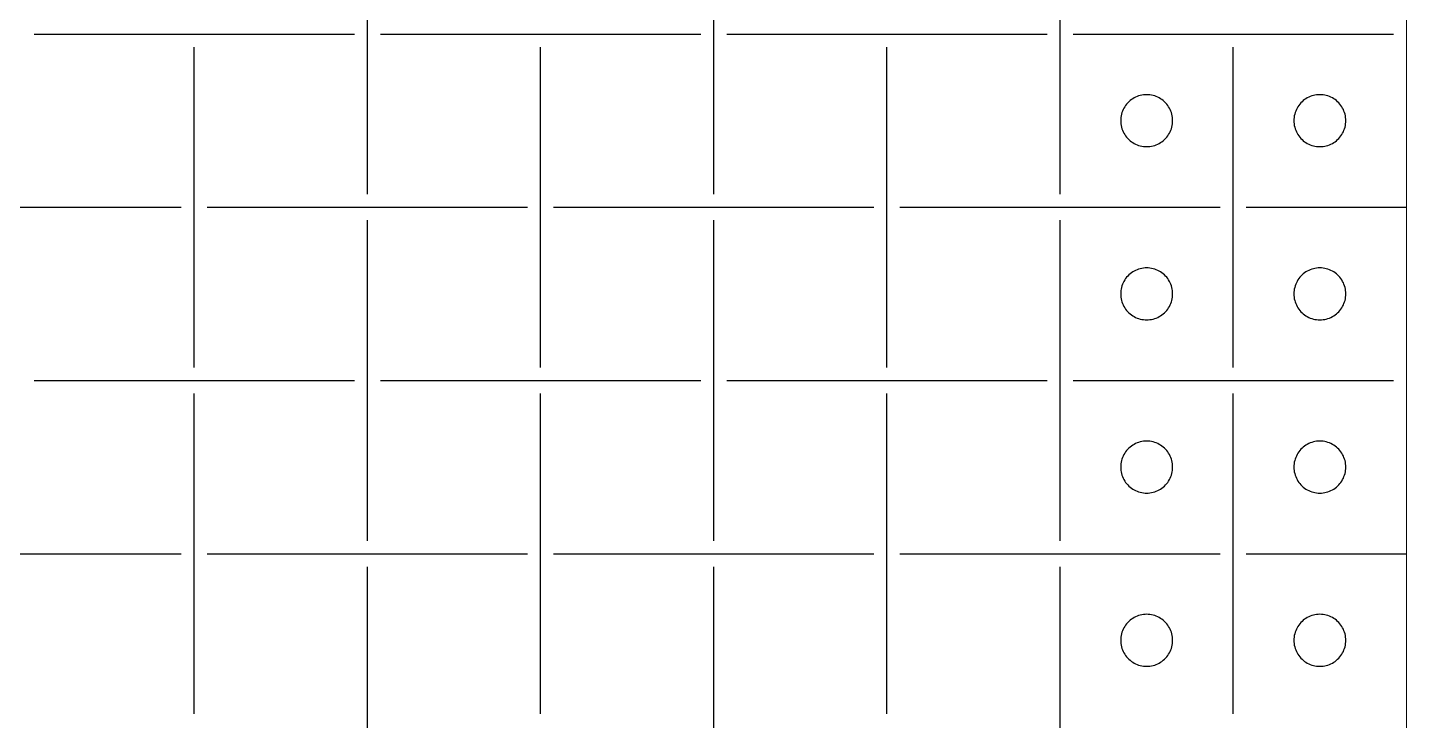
# Model space of a CAD drawing. Header units: metres. Extents: x 0 to 300, y -20 to 320.
# Drawn here: x 220.4 to 300, y 100.4 to 140.4 of the extents above; entities that cross this region are included whole.
import ezdxf

# ---------------------------------------------------------------- set-up
doc = ezdxf.new("R2010")
doc.units = ezdxf.units.M

msp = doc.modelspace()

# ---------------------------------------------------------------- linework, layer by layer
at = {"lineweight": 0}
msp.add_line((300, -20), (300, 320), dxfattribs=at)
for p, q in [((240, 130.75), (240, 149.25)), ((260, 130.75), (260, 149.25)), ((280, 130.75), (280, 149.25)), ((220.75, 140), (239.25, 140)), ((240.75, 140), (259.25, 140)), ((260.75, 140), (279.25, 140)), ((280.75, 140), (299.25, 140)), ((230, 120.75), (230, 139.25)), ((250, 120.75), (250, 139.25)), ((270, 120.75), (270, 139.25)), ((290, 120.75), (290, 139.25)), ((284.118, 136.214), (284.044, 136.156)), ((284.196, 136.266), (284.118, 136.214)), ((284.277, 136.314), (284.196, 136.266)), ((284.361, 136.357), (284.277, 136.314)), ((284.448, 136.395), (284.361, 136.357)), ((284.536, 136.427), (284.448, 136.395)), ((284.627, 136.453), (284.536, 136.427)), ((284.719, 136.473), (284.627, 136.453)), ((284.812, 136.488), (284.719, 136.473)), ((284.906, 136.497), (284.812, 136.488)), ((285, 136.5), (284.906, 136.497)), ((285.094, 136.497), (285, 136.5)), ((285.188, 136.488), (285.094, 136.497)), ((285.281, 136.473), (285.188, 136.488)), ((285.373, 136.453), (285.281, 136.473)), ((285.464, 136.427), (285.373, 136.453)), ((285.552, 136.395), (285.464, 136.427)), ((285.639, 136.357), (285.552, 136.395)), ((285.723, 136.314), (285.639, 136.357)), ((285.804, 136.266), (285.723, 136.314)), ((285.882, 136.214), (285.804, 136.266)), ((285.956, 136.156), (285.882, 136.214)), ((294.118, 136.214), (294.044, 136.156)), ((294.196, 136.266), (294.118, 136.214)), ((294.277, 136.314), (294.196, 136.266)), ((294.361, 136.357), (294.277, 136.314)), ((294.448, 136.395), (294.361, 136.357)), ((294.536, 136.427), (294.448, 136.395)), ((294.627, 136.453), (294.536, 136.427)), ((294.719, 136.473), (294.627, 136.453)), ((294.812, 136.488), (294.719, 136.473)), ((294.906, 136.497), (294.812, 136.488)), ((295, 136.5), (294.906, 136.497)), ((295.094, 136.497), (295, 136.5)), ((295.188, 136.488), (295.094, 136.497)), ((295.281, 136.473), (295.188, 136.488)), ((295.373, 136.453), (295.281, 136.473)), ((295.464, 136.427), (295.373, 136.453)), ((295.552, 136.395), (295.464, 136.427)), ((295.639, 136.357), (295.552, 136.395)), ((295.723, 136.314), (295.639, 136.357)), ((295.804, 136.266), (295.723, 136.314)), ((295.882, 136.214), (295.804, 136.266)), ((295.956, 136.156), (295.882, 136.214)), ((283.547, 135.373), (283.527, 135.281)), ((283.573, 135.464), (283.547, 135.373)), ((283.605, 135.552), (283.573, 135.464)), ((283.643, 135.639), (283.605, 135.552)), ((283.686, 135.723), (283.643, 135.639)), ((283.734, 135.804), (283.686, 135.723)), ((283.786, 135.882), (283.734, 135.804)), ((283.844, 135.956), (283.786, 135.882)), ((283.907, 136.027), (283.844, 135.956)), ((283.973, 136.093), (283.907, 136.027)), ((284.044, 136.156), (283.973, 136.093)), ((286.027, 136.093), (285.956, 136.156)), ((286.093, 136.027), (286.027, 136.093)), ((286.156, 135.956), (286.093, 136.027)), ((286.214, 135.882), (286.156, 135.956)), ((286.266, 135.804), (286.214, 135.882)), ((286.314, 135.723), (286.266, 135.804)), ((286.357, 135.639), (286.314, 135.723)), ((286.395, 135.552), (286.357, 135.639)), ((286.427, 135.464), (286.395, 135.552)), ((286.453, 135.373), (286.427, 135.464)), ((286.473, 135.281), (286.453, 135.373)), ((293.547, 135.373), (293.527, 135.281)), ((293.573, 135.464), (293.547, 135.373)), ((293.605, 135.552), (293.573, 135.464)), ((293.643, 135.639), (293.605, 135.552)), ((293.686, 135.723), (293.643, 135.639)), ((293.734, 135.804), (293.686, 135.723)), ((293.786, 135.882), (293.734, 135.804)), ((293.844, 135.956), (293.786, 135.882)), ((293.907, 136.027), (293.844, 135.956)), ((293.973, 136.093), (293.907, 136.027)), ((294.044, 136.156), (293.973, 136.093)), ((296.027, 136.093), (295.956, 136.156)), ((296.093, 136.027), (296.027, 136.093)), ((296.156, 135.956), (296.093, 136.027)), ((296.214, 135.882), (296.156, 135.956)), ((296.266, 135.804), (296.214, 135.882)), ((296.314, 135.723), (296.266, 135.804)), ((296.357, 135.639), (296.314, 135.723)), ((296.395, 135.552), (296.357, 135.639)), ((296.427, 135.464), (296.395, 135.552)), ((296.453, 135.373), (296.427, 135.464)), ((296.473, 135.281), (296.453, 135.373)), ((283.503, 135.094), (283.5, 135)), ((283.5, 135), (283.503, 134.906)), ((283.512, 135.188), (283.503, 135.094)), ((283.503, 134.906), (283.512, 134.812)), ((283.527, 135.281), (283.512, 135.188)), ((283.512, 134.812), (283.527, 134.719)), ((283.527, 134.719), (283.547, 134.627)), ((283.547, 134.627), (283.573, 134.536)), ((286.427, 134.536), (286.453, 134.627)), ((286.453, 134.627), (286.473, 134.719)), ((286.488, 135.188), (286.473, 135.281)), ((286.473, 134.719), (286.488, 134.812)), ((286.497, 135.094), (286.488, 135.188)), ((286.488, 134.812), (286.497, 134.906)), ((286.5, 135), (286.497, 135.094)), ((286.497, 134.906), (286.5, 135)), ((293.503, 135.094), (293.5, 135)), ((293.5, 135), (293.503, 134.906)), ((293.512, 135.188), (293.503, 135.094)), ((293.503, 134.906), (293.512, 134.812)), ((293.527, 135.281), (293.512, 135.188)), ((293.512, 134.812), (293.527, 134.719)), ((293.527, 134.719), (293.547, 134.627)), ((293.547, 134.627), (293.573, 134.536)), ((296.427, 134.536), (296.453, 134.627)), ((296.453, 134.627), (296.473, 134.719)), ((296.488, 135.188), (296.473, 135.281)), ((296.473, 134.719), (296.488, 134.812)), ((296.497, 135.094), (296.488, 135.188)), ((296.488, 134.812), (296.497, 134.906)), ((296.5, 135), (296.497, 135.094)), ((296.497, 134.906), (296.5, 135)), ((283.573, 134.536), (283.605, 134.448)), ((283.605, 134.448), (283.643, 134.361)), ((283.643, 134.361), (283.686, 134.277)), ((283.686, 134.277), (283.734, 134.196)), ((283.734, 134.196), (283.786, 134.118)), ((283.786, 134.118), (283.844, 134.044)), ((283.844, 134.044), (283.907, 133.973)), ((283.907, 133.973), (283.973, 133.907)), ((283.973, 133.907), (284.044, 133.844)), ((284.044, 133.844), (284.118, 133.786)), ((284.118, 133.786), (284.196, 133.734)), ((285.804, 133.734), (285.882, 133.786)), ((285.882, 133.786), (285.956, 133.844)), ((285.956, 133.844), (286.027, 133.907)), ((286.027, 133.907), (286.093, 133.973)), ((286.093, 133.973), (286.156, 134.044)), ((286.156, 134.044), (286.214, 134.118)), ((286.214, 134.118), (286.266, 134.196)), ((286.266, 134.196), (286.314, 134.277)), ((286.314, 134.277), (286.357, 134.361)), ((286.357, 134.361), (286.395, 134.448)), ((286.395, 134.448), (286.427, 134.536)), ((293.573, 134.536), (293.605, 134.448)), ((293.605, 134.448), (293.643, 134.361)), ((293.643, 134.361), (293.686, 134.277)), ((293.686, 134.277), (293.734, 134.196)), ((293.734, 134.196), (293.786, 134.118)), ((293.786, 134.118), (293.844, 134.044)), ((293.844, 134.044), (293.907, 133.973)), ((293.907, 133.973), (293.973, 133.907)), ((293.973, 133.907), (294.044, 133.844)), ((294.044, 133.844), (294.118, 133.786)), ((294.118, 133.786), (294.196, 133.734)), ((295.804, 133.734), (295.882, 133.786)), ((295.882, 133.786), (295.956, 133.844)), ((295.956, 133.844), (296.027, 133.907)), ((296.027, 133.907), (296.093, 133.973)), ((296.093, 133.973), (296.156, 134.044)), ((296.156, 134.044), (296.214, 134.118)), ((296.214, 134.118), (296.266, 134.196)), ((296.266, 134.196), (296.314, 134.277)), ((296.314, 134.277), (296.357, 134.361)), ((296.357, 134.361), (296.395, 134.448)), ((296.395, 134.448), (296.427, 134.536)), ((284.196, 133.734), (284.277, 133.686)), ((284.277, 133.686), (284.361, 133.643)), ((284.361, 133.643), (284.448, 133.605)), ((284.448, 133.605), (284.536, 133.573)), ((284.536, 133.573), (284.627, 133.547)), ((284.627, 133.547), (284.719, 133.527)), ((284.719, 133.527), (284.812, 133.512)), ((284.812, 133.512), (284.906, 133.503)), ((284.906, 133.503), (285, 133.5)), ((285, 133.5), (285.094, 133.503)), ((285.094, 133.503), (285.188, 133.512)), ((285.188, 133.512), (285.281, 133.527)), ((285.281, 133.527), (285.373, 133.547)), ((285.373, 133.547), (285.464, 133.573)), ((285.464, 133.573), (285.552, 133.605)), ((285.552, 133.605), (285.639, 133.643)), ((285.639, 133.643), (285.723, 133.686)), ((285.723, 133.686), (285.804, 133.734)), ((294.196, 133.734), (294.277, 133.686)), ((294.277, 133.686), (294.361, 133.643)), ((294.361, 133.643), (294.448, 133.605)), ((294.448, 133.605), (294.536, 133.573)), ((294.536, 133.573), (294.627, 133.547)), ((294.627, 133.547), (294.719, 133.527)), ((294.719, 133.527), (294.812, 133.512)), ((294.812, 133.512), (294.906, 133.503)), ((294.906, 133.503), (295, 133.5)), ((295, 133.5), (295.094, 133.503)), ((295.094, 133.503), (295.188, 133.512)), ((295.188, 133.512), (295.281, 133.527)), ((295.281, 133.527), (295.373, 133.547)), ((295.373, 133.547), (295.464, 133.573)), ((295.464, 133.573), (295.552, 133.605)), ((295.552, 133.605), (295.639, 133.643)), ((295.639, 133.643), (295.723, 133.686)), ((295.723, 133.686), (295.804, 133.734)), ((210.75, 130), (229.25, 130)), ((230.75, 130), (249.25, 130)), ((250.75, 130), (269.25, 130)), ((270.75, 130), (289.25, 130)), ((290.75, 130), (300, 130)), ((240, 110.75), (240, 129.25)), ((260, 110.75), (260, 129.25)), ((280, 110.75), (280, 129.25)), ((283.786, 125.882), (283.734, 125.804)), ((283.844, 125.956), (283.786, 125.882)), ((283.907, 126.027), (283.844, 125.956)), ((283.973, 126.093), (283.907, 126.027)), ((284.044, 126.156), (283.973, 126.093)), ((284.118, 126.214), (284.044, 126.156)), ((284.196, 126.266), (284.118, 126.214)), ((284.277, 126.314), (284.196, 126.266)), ((284.361, 126.357), (284.277, 126.314)), ((284.448, 126.395), (284.361, 126.357)), ((284.536, 126.427), (284.448, 126.395)), ((284.627, 126.453), (284.536, 126.427)), ((284.719, 126.473), (284.627, 126.453)), ((284.812, 126.488), (284.719, 126.473)), ((284.906, 126.497), (284.812, 126.488)), ((285, 126.5), (284.906, 126.497)), ((285.094, 126.497), (285, 126.5)), ((285.188, 126.488), (285.094, 126.497)), ((285.281, 126.473), (285.188, 126.488)), ((285.373, 126.453), (285.281, 126.473)), ((285.464, 126.427), (285.373, 126.453)), ((285.552, 126.395), (285.464, 126.427)), ((285.639, 126.357), (285.552, 126.395)), ((285.723, 126.314), (285.639, 126.357)), ((285.804, 126.266), (285.723, 126.314)), ((285.882, 126.214), (285.804, 126.266)), ((285.956, 126.156), (285.882, 126.214)), ((286.027, 126.093), (285.956, 126.156)), ((286.093, 126.027), (286.027, 126.093)), ((286.156, 125.956), (286.093, 126.027)), ((286.214, 125.882), (286.156, 125.956)), ((286.266, 125.804), (286.214, 125.882)), ((293.786, 125.882), (293.734, 125.804)), ((293.844, 125.956), (293.786, 125.882)), ((293.907, 126.027), (293.844, 125.956)), ((293.973, 126.093), (293.907, 126.027)), ((294.044, 126.156), (293.973, 126.093)), ((294.118, 126.214), (294.044, 126.156)), ((294.196, 126.266), (294.118, 126.214)), ((294.277, 126.314), (294.196, 126.266)), ((294.361, 126.357), (294.277, 126.314)), ((294.448, 126.395), (294.361, 126.357)), ((294.536, 126.427), (294.448, 126.395)), ((294.627, 126.453), (294.536, 126.427)), ((294.719, 126.473), (294.627, 126.453)), ((294.812, 126.488), (294.719, 126.473)), ((294.906, 126.497), (294.812, 126.488)), ((295, 126.5), (294.906, 126.497)), ((295.094, 126.497), (295, 126.5)), ((295.188, 126.488), (295.094, 126.497)), ((295.281, 126.473), (295.188, 126.488)), ((295.373, 126.453), (295.281, 126.473)), ((295.464, 126.427), (295.373, 126.453)), ((295.552, 126.395), (295.464, 126.427)), ((295.639, 126.357), (295.552, 126.395)), ((295.723, 126.314), (295.639, 126.357)), ((295.804, 126.266), (295.723, 126.314)), ((295.882, 126.214), (295.804, 126.266)), ((295.956, 126.156), (295.882, 126.214)), ((296.027, 126.093), (295.956, 126.156)), ((296.093, 126.027), (296.027, 126.093)), ((296.156, 125.956), (296.093, 126.027)), ((296.214, 125.882), (296.156, 125.956)), ((296.266, 125.804), (296.214, 125.882)), ((283.503, 125.094), (283.5, 125)), ((283.512, 125.188), (283.503, 125.094)), ((283.527, 125.281), (283.512, 125.188)), ((283.547, 125.373), (283.527, 125.281)), ((283.573, 125.464), (283.547, 125.373)), ((283.605, 125.552), (283.573, 125.464)), ((283.643, 125.639), (283.605, 125.552)), ((283.686, 125.723), (283.643, 125.639)), ((283.734, 125.804), (283.686, 125.723)), ((286.314, 125.723), (286.266, 125.804)), ((286.357, 125.639), (286.314, 125.723)), ((286.395, 125.552), (286.357, 125.639)), ((286.427, 125.464), (286.395, 125.552)), ((286.453, 125.373), (286.427, 125.464)), ((286.473, 125.281), (286.453, 125.373)), ((286.488, 125.188), (286.473, 125.281)), ((286.497, 125.094), (286.488, 125.188)), ((286.5, 125), (286.497, 125.094)), ((293.503, 125.094), (293.5, 125)), ((293.512, 125.188), (293.503, 125.094)), ((293.527, 125.281), (293.512, 125.188)), ((293.547, 125.373), (293.527, 125.281)), ((293.573, 125.464), (293.547, 125.373)), ((293.605, 125.552), (293.573, 125.464)), ((293.643, 125.639), (293.605, 125.552)), ((293.686, 125.723), (293.643, 125.639)), ((293.734, 125.804), (293.686, 125.723)), ((296.314, 125.723), (296.266, 125.804)), ((296.357, 125.639), (296.314, 125.723)), ((296.395, 125.552), (296.357, 125.639)), ((296.427, 125.464), (296.395, 125.552)), ((296.453, 125.373), (296.427, 125.464)), ((296.473, 125.281), (296.453, 125.373)), ((296.488, 125.188), (296.473, 125.281)), ((296.497, 125.094), (296.488, 125.188)), ((296.5, 125), (296.497, 125.094)), ((283.5, 125), (283.503, 124.906)), ((283.503, 124.906), (283.512, 124.812)), ((283.512, 124.812), (283.527, 124.719)), ((283.527, 124.719), (283.547, 124.627)), ((283.547, 124.627), (283.573, 124.536)), ((283.573, 124.536), (283.605, 124.448)), ((283.605, 124.448), (283.643, 124.361)), ((283.643, 124.361), (283.686, 124.277)), ((283.686, 124.277), (283.734, 124.196)), ((286.266, 124.196), (286.314, 124.277)), ((286.314, 124.277), (286.357, 124.361)), ((286.357, 124.361), (286.395, 124.448)), ((286.395, 124.448), (286.427, 124.536)), ((286.427, 124.536), (286.453, 124.627)), ((286.453, 124.627), (286.473, 124.719)), ((286.473, 124.719), (286.488, 124.812)), ((286.488, 124.812), (286.497, 124.906)), ((286.497, 124.906), (286.5, 125)), ((293.5, 125), (293.503, 124.906)), ((293.503, 124.906), (293.512, 124.812)), ((293.512, 124.812), (293.527, 124.719)), ((293.527, 124.719), (293.547, 124.627)), ((293.547, 124.627), (293.573, 124.536)), ((293.573, 124.536), (293.605, 124.448)), ((293.605, 124.448), (293.643, 124.361)), ((293.643, 124.361), (293.686, 124.277)), ((293.686, 124.277), (293.734, 124.196)), ((296.266, 124.196), (296.314, 124.277)), ((296.314, 124.277), (296.357, 124.361)), ((296.357, 124.361), (296.395, 124.448)), ((296.395, 124.448), (296.427, 124.536)), ((296.427, 124.536), (296.453, 124.627)), ((296.453, 124.627), (296.473, 124.719)), ((296.473, 124.719), (296.488, 124.812)), ((296.488, 124.812), (296.497, 124.906)), ((296.497, 124.906), (296.5, 125)), ((283.734, 124.196), (283.786, 124.118)), ((283.786, 124.118), (283.844, 124.044)), ((283.844, 124.044), (283.907, 123.973)), ((283.907, 123.973), (283.973, 123.907)), ((283.973, 123.907), (284.044, 123.844)), ((284.044, 123.844), (284.118, 123.786)), ((284.118, 123.786), (284.196, 123.734)), ((284.196, 123.734), (284.277, 123.686)), ((284.277, 123.686), (284.361, 123.643)), ((284.361, 123.643), (284.448, 123.605)), ((284.448, 123.605), (284.536, 123.573)), ((284.536, 123.573), (284.627, 123.547)), ((284.627, 123.547), (284.719, 123.527)), ((284.719, 123.527), (284.812, 123.512)), ((284.812, 123.512), (284.906, 123.503)), ((284.906, 123.503), (285, 123.5)), ((285, 123.5), (285.094, 123.503)), ((285.094, 123.503), (285.188, 123.512)), ((285.188, 123.512), (285.281, 123.527)), ((285.281, 123.527), (285.373, 123.547)), ((285.373, 123.547), (285.464, 123.573)), ((285.464, 123.573), (285.552, 123.605)), ((285.552, 123.605), (285.639, 123.643)), ((285.639, 123.643), (285.723, 123.686)), ((285.723, 123.686), (285.804, 123.734)), ((285.804, 123.734), (285.882, 123.786)), ((285.882, 123.786), (285.956, 123.844)), ((285.956, 123.844), (286.027, 123.907)), ((286.027, 123.907), (286.093, 123.973)), ((286.093, 123.973), (286.156, 124.044)), ((286.156, 124.044), (286.214, 124.118)), ((286.214, 124.118), (286.266, 124.196)), ((293.734, 124.196), (293.786, 124.118)), ((293.786, 124.118), (293.844, 124.044)), ((293.844, 124.044), (293.907, 123.973)), ((293.907, 123.973), (293.973, 123.907)), ((293.973, 123.907), (294.044, 123.844)), ((294.044, 123.844), (294.118, 123.786)), ((294.118, 123.786), (294.196, 123.734)), ((294.196, 123.734), (294.277, 123.686)), ((294.277, 123.686), (294.361, 123.643)), ((294.361, 123.643), (294.448, 123.605)), ((294.448, 123.605), (294.536, 123.573)), ((294.536, 123.573), (294.627, 123.547)), ((294.627, 123.547), (294.719, 123.527)), ((294.719, 123.527), (294.812, 123.512)), ((294.812, 123.512), (294.906, 123.503)), ((294.906, 123.503), (295, 123.5)), ((295, 123.5), (295.094, 123.503)), ((295.094, 123.503), (295.188, 123.512)), ((295.188, 123.512), (295.281, 123.527)), ((295.281, 123.527), (295.373, 123.547)), ((295.373, 123.547), (295.464, 123.573)), ((295.464, 123.573), (295.552, 123.605)), ((295.552, 123.605), (295.639, 123.643)), ((295.639, 123.643), (295.723, 123.686)), ((295.723, 123.686), (295.804, 123.734)), ((295.804, 123.734), (295.882, 123.786)), ((295.882, 123.786), (295.956, 123.844)), ((295.956, 123.844), (296.027, 123.907)), ((296.027, 123.907), (296.093, 123.973)), ((296.093, 123.973), (296.156, 124.044)), ((296.156, 124.044), (296.214, 124.118)), ((296.214, 124.118), (296.266, 124.196)), ((220.75, 120), (239.25, 120)), ((240.75, 120), (259.25, 120)), ((260.75, 120), (279.25, 120)), ((280.75, 120), (299.25, 120)), ((230, 100.75), (230, 119.25)), ((250, 100.75), (250, 119.25)), ((270, 100.75), (270, 119.25)), ((290, 100.75), (290, 119.25)), ((284.196, 116.266), (284.118, 116.214)), ((284.277, 116.314), (284.196, 116.266)), ((284.361, 116.357), (284.277, 116.314)), ((284.448, 116.395), (284.361, 116.357)), ((284.536, 116.427), (284.448, 116.395)), ((284.627, 116.453), (284.536, 116.427)), ((284.719, 116.473), (284.627, 116.453)), ((284.812, 116.488), (284.719, 116.473)), ((284.906, 116.497), (284.812, 116.488)), ((285, 116.5), (284.906, 116.497)), ((285.094, 116.497), (285, 116.5)), ((285.188, 116.488), (285.094, 116.497)), ((285.281, 116.473), (285.188, 116.488)), ((285.373, 116.453), (285.281, 116.473)), ((285.464, 116.427), (285.373, 116.453)), ((285.552, 116.395), (285.464, 116.427)), ((285.639, 116.357), (285.552, 116.395)), ((285.723, 116.314), (285.639, 116.357)), ((285.804, 116.266), (285.723, 116.314)), ((285.882, 116.214), (285.804, 116.266)), ((294.196, 116.266), (294.118, 116.214)), ((294.277, 116.314), (294.196, 116.266)), ((294.361, 116.357), (294.277, 116.314)), ((294.448, 116.395), (294.361, 116.357)), ((294.536, 116.427), (294.448, 116.395)), ((294.627, 116.453), (294.536, 116.427)), ((294.719, 116.473), (294.627, 116.453)), ((294.812, 116.488), (294.719, 116.473)), ((294.906, 116.497), (294.812, 116.488)), ((295, 116.5), (294.906, 116.497)), ((295.094, 116.497), (295, 116.5)), ((295.188, 116.488), (295.094, 116.497)), ((295.281, 116.473), (295.188, 116.488)), ((295.373, 116.453), (295.281, 116.473)), ((295.464, 116.427), (295.373, 116.453)), ((295.552, 116.395), (295.464, 116.427)), ((295.639, 116.357), (295.552, 116.395)), ((295.723, 116.314), (295.639, 116.357)), ((295.804, 116.266), (295.723, 116.314)), ((295.882, 116.214), (295.804, 116.266)), ((283.573, 115.464), (283.547, 115.373)), ((283.605, 115.552), (283.573, 115.464)), ((283.643, 115.639), (283.605, 115.552)), ((283.686, 115.723), (283.643, 115.639)), ((283.734, 115.804), (283.686, 115.723)), ((283.786, 115.882), (283.734, 115.804)), ((283.844, 115.956), (283.786, 115.882)), ((283.907, 116.027), (283.844, 115.956)), ((283.973, 116.093), (283.907, 116.027)), ((284.044, 116.156), (283.973, 116.093)), ((284.118, 116.214), (284.044, 116.156)), ((285.956, 116.156), (285.882, 116.214)), ((286.027, 116.093), (285.956, 116.156)), ((286.093, 116.027), (286.027, 116.093)), ((286.156, 115.956), (286.093, 116.027)), ((286.214, 115.882), (286.156, 115.956)), ((286.266, 115.804), (286.214, 115.882)), ((286.314, 115.723), (286.266, 115.804)), ((286.357, 115.639), (286.314, 115.723)), ((286.395, 115.552), (286.357, 115.639)), ((286.427, 115.464), (286.395, 115.552)), ((286.453, 115.373), (286.427, 115.464)), ((293.573, 115.464), (293.547, 115.373)), ((293.605, 115.552), (293.573, 115.464)), ((293.643, 115.639), (293.605, 115.552)), ((293.686, 115.723), (293.643, 115.639)), ((293.734, 115.804), (293.686, 115.723)), ((293.786, 115.882), (293.734, 115.804)), ((293.844, 115.956), (293.786, 115.882)), ((293.907, 116.027), (293.844, 115.956)), ((293.973, 116.093), (293.907, 116.027)), ((294.044, 116.156), (293.973, 116.093)), ((294.118, 116.214), (294.044, 116.156)), ((295.956, 116.156), (295.882, 116.214)), ((296.027, 116.093), (295.956, 116.156)), ((296.093, 116.027), (296.027, 116.093)), ((296.156, 115.956), (296.093, 116.027)), ((296.214, 115.882), (296.156, 115.956)), ((296.266, 115.804), (296.214, 115.882)), ((296.314, 115.723), (296.266, 115.804)), ((296.357, 115.639), (296.314, 115.723)), ((296.395, 115.552), (296.357, 115.639)), ((296.427, 115.464), (296.395, 115.552)), ((296.453, 115.373), (296.427, 115.464)), ((283.503, 115.094), (283.5, 115)), ((283.5, 115), (283.503, 114.906)), ((283.512, 115.188), (283.503, 115.094)), ((283.503, 114.906), (283.512, 114.812)), ((283.527, 115.281), (283.512, 115.188)), ((283.512, 114.812), (283.527, 114.719)), ((283.547, 115.373), (283.527, 115.281)), ((283.527, 114.719), (283.547, 114.627)), ((286.473, 115.281), (286.453, 115.373)), ((286.453, 114.627), (286.473, 114.719)), ((286.488, 115.188), (286.473, 115.281)), ((286.473, 114.719), (286.488, 114.812)), ((286.497, 115.094), (286.488, 115.188)), ((286.488, 114.812), (286.497, 114.906)), ((286.5, 115), (286.497, 115.094)), ((286.497, 114.906), (286.5, 115)), ((293.503, 115.094), (293.5, 115)), ((293.5, 115), (293.503, 114.906)), ((293.512, 115.188), (293.503, 115.094)), ((293.503, 114.906), (293.512, 114.812)), ((293.527, 115.281), (293.512, 115.188)), ((293.512, 114.812), (293.527, 114.719)), ((293.547, 115.373), (293.527, 115.281)), ((293.527, 114.719), (293.547, 114.627)), ((296.473, 115.281), (296.453, 115.373)), ((296.453, 114.627), (296.473, 114.719)), ((296.488, 115.188), (296.473, 115.281)), ((296.473, 114.719), (296.488, 114.812)), ((296.497, 115.094), (296.488, 115.188)), ((296.488, 114.812), (296.497, 114.906)), ((296.5, 115), (296.497, 115.094)), ((296.497, 114.906), (296.5, 115)), ((283.547, 114.627), (283.573, 114.536)), ((283.573, 114.536), (283.605, 114.448)), ((283.605, 114.448), (283.643, 114.361)), ((283.643, 114.361), (283.686, 114.277)), ((283.686, 114.277), (283.734, 114.196)), ((283.734, 114.196), (283.786, 114.118)), ((283.786, 114.118), (283.844, 114.044)), ((283.844, 114.044), (283.907, 113.973)), ((283.907, 113.973), (283.973, 113.907)), ((283.973, 113.907), (284.044, 113.844)), ((285.956, 113.844), (286.027, 113.907)), ((286.027, 113.907), (286.093, 113.973)), ((286.093, 113.973), (286.156, 114.044)), ((286.156, 114.044), (286.214, 114.118)), ((286.214, 114.118), (286.266, 114.196)), ((286.266, 114.196), (286.314, 114.277)), ((286.314, 114.277), (286.357, 114.361)), ((286.357, 114.361), (286.395, 114.448)), ((286.395, 114.448), (286.427, 114.536)), ((286.427, 114.536), (286.453, 114.627)), ((293.547, 114.627), (293.573, 114.536)), ((293.573, 114.536), (293.605, 114.448)), ((293.605, 114.448), (293.643, 114.361)), ((293.643, 114.361), (293.686, 114.277)), ((293.686, 114.277), (293.734, 114.196)), ((293.734, 114.196), (293.786, 114.118)), ((293.786, 114.118), (293.844, 114.044)), ((293.844, 114.044), (293.907, 113.973)), ((293.907, 113.973), (293.973, 113.907)), ((293.973, 113.907), (294.044, 113.844)), ((295.956, 113.844), (296.027, 113.907)), ((296.027, 113.907), (296.093, 113.973)), ((296.093, 113.973), (296.156, 114.044)), ((296.156, 114.044), (296.214, 114.118)), ((296.214, 114.118), (296.266, 114.196)), ((296.266, 114.196), (296.314, 114.277)), ((296.314, 114.277), (296.357, 114.361)), ((296.357, 114.361), (296.395, 114.448)), ((296.395, 114.448), (296.427, 114.536)), ((296.427, 114.536), (296.453, 114.627)), ((284.044, 113.844), (284.118, 113.786)), ((284.118, 113.786), (284.196, 113.734)), ((284.196, 113.734), (284.277, 113.686)), ((284.277, 113.686), (284.361, 113.643)), ((284.361, 113.643), (284.448, 113.605)), ((284.448, 113.605), (284.536, 113.573)), ((284.536, 113.573), (284.627, 113.547)), ((284.627, 113.547), (284.719, 113.527)), ((284.719, 113.527), (284.812, 113.512)), ((284.812, 113.512), (284.906, 113.503)), ((284.906, 113.503), (285, 113.5)), ((285, 113.5), (285.094, 113.503)), ((285.094, 113.503), (285.188, 113.512)), ((285.188, 113.512), (285.281, 113.527)), ((285.281, 113.527), (285.373, 113.547)), ((285.373, 113.547), (285.464, 113.573)), ((285.464, 113.573), (285.552, 113.605)), ((285.552, 113.605), (285.639, 113.643)), ((285.639, 113.643), (285.723, 113.686)), ((285.723, 113.686), (285.804, 113.734)), ((285.804, 113.734), (285.882, 113.786)), ((285.882, 113.786), (285.956, 113.844)), ((294.044, 113.844), (294.118, 113.786)), ((294.118, 113.786), (294.196, 113.734)), ((294.196, 113.734), (294.277, 113.686)), ((294.277, 113.686), (294.361, 113.643)), ((294.361, 113.643), (294.448, 113.605)), ((294.448, 113.605), (294.536, 113.573)), ((294.536, 113.573), (294.627, 113.547)), ((294.627, 113.547), (294.719, 113.527)), ((294.719, 113.527), (294.812, 113.512)), ((294.812, 113.512), (294.906, 113.503)), ((294.906, 113.503), (295, 113.5)), ((295, 113.5), (295.094, 113.503)), ((295.094, 113.503), (295.188, 113.512)), ((295.188, 113.512), (295.281, 113.527)), ((295.281, 113.527), (295.373, 113.547)), ((295.373, 113.547), (295.464, 113.573)), ((295.464, 113.573), (295.552, 113.605)), ((295.552, 113.605), (295.639, 113.643)), ((295.639, 113.643), (295.723, 113.686)), ((295.723, 113.686), (295.804, 113.734)), ((295.804, 113.734), (295.882, 113.786)), ((295.882, 113.786), (295.956, 113.844)), ((210.75, 110), (229.25, 110)), ((230.75, 110), (249.25, 110)), ((250.75, 110), (269.25, 110)), ((270.75, 110), (289.25, 110)), ((290.75, 110), (300, 110)), ((240, 90.75), (240, 109.25)), ((260, 90.75), (260, 109.25)), ((280, 90.75), (280, 109.25)), ((283.844, 105.956), (283.786, 105.882)), ((283.907, 106.027), (283.844, 105.956)), ((283.973, 106.093), (283.907, 106.027)), ((284.044, 106.156), (283.973, 106.093)), ((284.118, 106.214), (284.044, 106.156)), ((284.196, 106.266), (284.118, 106.214)), ((284.277, 106.314), (284.196, 106.266)), ((284.361, 106.357), (284.277, 106.314)), ((284.448, 106.395), (284.361, 106.357)), ((284.536, 106.427), (284.448, 106.395)), ((284.627, 106.453), (284.536, 106.427)), ((284.719, 106.473), (284.627, 106.453)), ((284.812, 106.488), (284.719, 106.473)), ((284.906, 106.497), (284.812, 106.488)), ((285, 106.5), (284.906, 106.497)), ((285.094, 106.497), (285, 106.5)), ((285.188, 106.488), (285.094, 106.497)), ((285.281, 106.473), (285.188, 106.488)), ((285.373, 106.453), (285.281, 106.473)), ((285.464, 106.427), (285.373, 106.453)), ((285.552, 106.395), (285.464, 106.427)), ((285.639, 106.357), (285.552, 106.395)), ((285.723, 106.314), (285.639, 106.357)), ((285.804, 106.266), (285.723, 106.314)), ((285.882, 106.214), (285.804, 106.266)), ((285.956, 106.156), (285.882, 106.214)), ((286.027, 106.093), (285.956, 106.156)), ((286.093, 106.027), (286.027, 106.093)), ((286.156, 105.956), (286.093, 106.027)), ((286.214, 105.882), (286.156, 105.956)), ((293.844, 105.956), (293.786, 105.882)), ((293.907, 106.027), (293.844, 105.956)), ((293.973, 106.093), (293.907, 106.027)), ((294.044, 106.156), (293.973, 106.093)), ((294.118, 106.214), (294.044, 106.156)), ((294.196, 106.266), (294.118, 106.214)), ((294.277, 106.314), (294.196, 106.266)), ((294.361, 106.357), (294.277, 106.314)), ((294.448, 106.395), (294.361, 106.357)), ((294.536, 106.427), (294.448, 106.395)), ((294.627, 106.453), (294.536, 106.427)), ((294.719, 106.473), (294.627, 106.453)), ((294.812, 106.488), (294.719, 106.473)), ((294.906, 106.497), (294.812, 106.488)), ((295, 106.5), (294.906, 106.497)), ((295.094, 106.497), (295, 106.5)), ((295.188, 106.488), (295.094, 106.497)), ((295.281, 106.473), (295.188, 106.488)), ((295.373, 106.453), (295.281, 106.473)), ((295.464, 106.427), (295.373, 106.453)), ((295.552, 106.395), (295.464, 106.427)), ((295.639, 106.357), (295.552, 106.395)), ((295.723, 106.314), (295.639, 106.357)), ((295.804, 106.266), (295.723, 106.314)), ((295.882, 106.214), (295.804, 106.266)), ((295.956, 106.156), (295.882, 106.214)), ((296.027, 106.093), (295.956, 106.156)), ((296.093, 106.027), (296.027, 106.093)), ((296.156, 105.956), (296.093, 106.027)), ((296.214, 105.882), (296.156, 105.956)), ((283.512, 105.188), (283.503, 105.094)), ((283.527, 105.281), (283.512, 105.188)), ((283.547, 105.373), (283.527, 105.281)), ((283.573, 105.464), (283.547, 105.373)), ((283.605, 105.552), (283.573, 105.464)), ((283.643, 105.639), (283.605, 105.552)), ((283.686, 105.723), (283.643, 105.639)), ((283.734, 105.804), (283.686, 105.723)), ((283.786, 105.882), (283.734, 105.804)), ((286.266, 105.804), (286.214, 105.882)), ((286.314, 105.723), (286.266, 105.804)), ((286.357, 105.639), (286.314, 105.723)), ((286.395, 105.552), (286.357, 105.639)), ((286.427, 105.464), (286.395, 105.552)), ((286.453, 105.373), (286.427, 105.464)), ((286.473, 105.281), (286.453, 105.373)), ((286.488, 105.188), (286.473, 105.281)), ((286.497, 105.094), (286.488, 105.188)), ((293.512, 105.188), (293.503, 105.094)), ((293.527, 105.281), (293.512, 105.188)), ((293.547, 105.373), (293.527, 105.281)), ((293.573, 105.464), (293.547, 105.373)), ((293.605, 105.552), (293.573, 105.464)), ((293.643, 105.639), (293.605, 105.552)), ((293.686, 105.723), (293.643, 105.639)), ((293.734, 105.804), (293.686, 105.723)), ((293.786, 105.882), (293.734, 105.804)), ((296.266, 105.804), (296.214, 105.882)), ((296.314, 105.723), (296.266, 105.804)), ((296.357, 105.639), (296.314, 105.723)), ((296.395, 105.552), (296.357, 105.639)), ((296.427, 105.464), (296.395, 105.552)), ((296.453, 105.373), (296.427, 105.464)), ((296.473, 105.281), (296.453, 105.373)), ((296.488, 105.188), (296.473, 105.281)), ((296.497, 105.094), (296.488, 105.188)), ((283.503, 105.094), (283.5, 105)), ((283.5, 105), (283.503, 104.906)), ((283.503, 104.906), (283.512, 104.812)), ((283.512, 104.812), (283.527, 104.719)), ((283.527, 104.719), (283.547, 104.627)), ((283.547, 104.627), (283.573, 104.536)), ((283.573, 104.536), (283.605, 104.448)), ((283.605, 104.448), (283.643, 104.361)), ((283.643, 104.361), (283.686, 104.277)), ((286.314, 104.277), (286.357, 104.361)), ((286.357, 104.361), (286.395, 104.448)), ((286.395, 104.448), (286.427, 104.536)), ((286.427, 104.536), (286.453, 104.627)), ((286.453, 104.627), (286.473, 104.719)), ((286.473, 104.719), (286.488, 104.812)), ((286.488, 104.812), (286.497, 104.906)), ((286.5, 105), (286.497, 105.094)), ((286.497, 104.906), (286.5, 105)), ((293.503, 105.094), (293.5, 105)), ((293.5, 105), (293.503, 104.906)), ((293.503, 104.906), (293.512, 104.812)), ((293.512, 104.812), (293.527, 104.719)), ((293.527, 104.719), (293.547, 104.627)), ((293.547, 104.627), (293.573, 104.536)), ((293.573, 104.536), (293.605, 104.448)), ((293.605, 104.448), (293.643, 104.361)), ((293.643, 104.361), (293.686, 104.277)), ((296.314, 104.277), (296.357, 104.361)), ((296.357, 104.361), (296.395, 104.448)), ((296.395, 104.448), (296.427, 104.536)), ((296.427, 104.536), (296.453, 104.627)), ((296.453, 104.627), (296.473, 104.719)), ((296.473, 104.719), (296.488, 104.812)), ((296.488, 104.812), (296.497, 104.906)), ((296.5, 105), (296.497, 105.094)), ((296.497, 104.906), (296.5, 105)), ((283.686, 104.277), (283.734, 104.196)), ((283.734, 104.196), (283.786, 104.118)), ((283.786, 104.118), (283.844, 104.044)), ((283.844, 104.044), (283.907, 103.973)), ((283.907, 103.973), (283.973, 103.907)), ((283.973, 103.907), (284.044, 103.844)), ((284.044, 103.844), (284.118, 103.786)), ((284.118, 103.786), (284.196, 103.734)), ((284.196, 103.734), (284.277, 103.686)), ((284.277, 103.686), (284.361, 103.643)), ((284.361, 103.643), (284.448, 103.605)), ((284.448, 103.605), (284.536, 103.573)), ((284.536, 103.573), (284.627, 103.547)), ((284.627, 103.547), (284.719, 103.527)), ((284.719, 103.527), (284.812, 103.512)), ((285.188, 103.512), (285.281, 103.527)), ((285.281, 103.527), (285.373, 103.547)), ((285.373, 103.547), (285.464, 103.573)), ((285.464, 103.573), (285.552, 103.605)), ((285.552, 103.605), (285.639, 103.643)), ((285.639, 103.643), (285.723, 103.686)), ((285.723, 103.686), (285.804, 103.734)), ((285.804, 103.734), (285.882, 103.786)), ((285.882, 103.786), (285.956, 103.844)), ((285.956, 103.844), (286.027, 103.907)), ((286.027, 103.907), (286.093, 103.973)), ((286.093, 103.973), (286.156, 104.044)), ((286.156, 104.044), (286.214, 104.118)), ((286.214, 104.118), (286.266, 104.196)), ((286.266, 104.196), (286.314, 104.277)), ((293.686, 104.277), (293.734, 104.196)), ((293.734, 104.196), (293.786, 104.118)), ((293.786, 104.118), (293.844, 104.044)), ((293.844, 104.044), (293.907, 103.973)), ((293.907, 103.973), (293.973, 103.907)), ((293.973, 103.907), (294.044, 103.844)), ((294.044, 103.844), (294.118, 103.786)), ((294.118, 103.786), (294.196, 103.734)), ((294.196, 103.734), (294.277, 103.686)), ((294.277, 103.686), (294.361, 103.643)), ((294.361, 103.643), (294.448, 103.605)), ((294.448, 103.605), (294.536, 103.573)), ((294.536, 103.573), (294.627, 103.547)), ((294.627, 103.547), (294.719, 103.527)), ((294.719, 103.527), (294.812, 103.512)), ((295.188, 103.512), (295.281, 103.527)), ((295.281, 103.527), (295.373, 103.547)), ((295.373, 103.547), (295.464, 103.573)), ((295.464, 103.573), (295.552, 103.605)), ((295.552, 103.605), (295.639, 103.643)), ((295.639, 103.643), (295.723, 103.686)), ((295.723, 103.686), (295.804, 103.734)), ((295.804, 103.734), (295.882, 103.786)), ((295.882, 103.786), (295.956, 103.844)), ((295.956, 103.844), (296.027, 103.907)), ((296.027, 103.907), (296.093, 103.973)), ((296.093, 103.973), (296.156, 104.044)), ((296.156, 104.044), (296.214, 104.118)), ((296.214, 104.118), (296.266, 104.196)), ((296.266, 104.196), (296.314, 104.277)), ((284.812, 103.512), (284.906, 103.503)), ((284.906, 103.503), (285, 103.5)), ((285, 103.5), (285.094, 103.503)), ((285.094, 103.503), (285.188, 103.512)), ((294.812, 103.512), (294.906, 103.503)), ((294.906, 103.503), (295, 103.5)), ((295, 103.5), (295.094, 103.503)), ((295.094, 103.503), (295.188, 103.512))]:
    msp.add_line(p, q)

doc.saveas('drawing.dxf')
